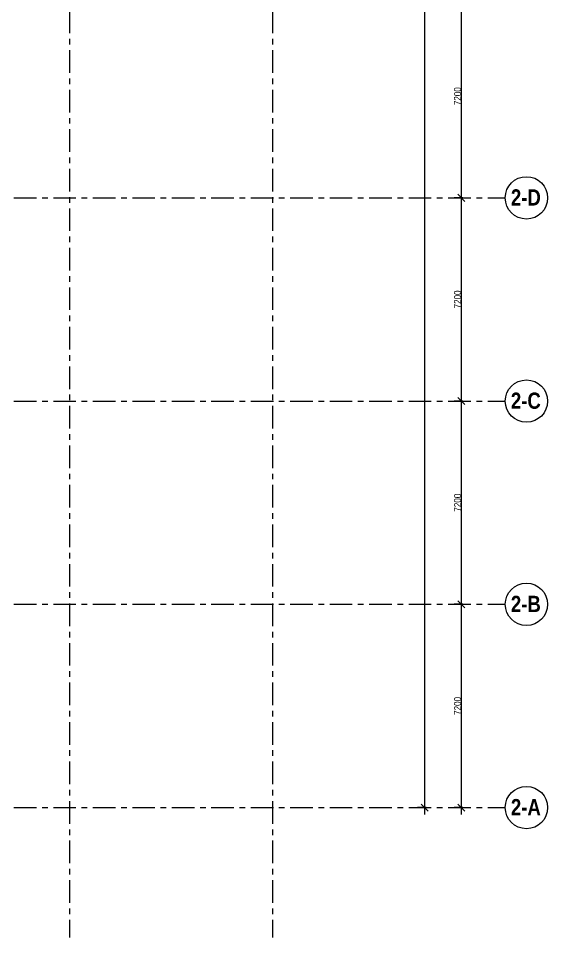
# Model space of a CAD drawing. Header units: millimetres. Extents: x 401980 to 1130603, y 21610 to 442280.
# Drawn here: x 940151 to 958917, y 100314 to 132878 of the extents above; entities that cross this region are included whole.
import ezdxf

# ---------------------------------------------------------------- set-up
doc = ezdxf.new("R2010")
doc.units = ezdxf.units.MM
doc.header["$LTSCALE"] = 100
doc.linetypes.add('IDA - Grid Line', pattern=[14, 8, -2, 2, -2])
for name, color, linetype, lineweight in [('A-_ANOT----_D', 8, 'Continuous', 9), ('S-_ANOTGRID_E', 8, 'Continuous', 9), ('S-_ANOTGRID_E-1', 8, 'IDA - Grid Line', 9)]:
    doc.layers.add(name, color=color, linetype=linetype, lineweight=lineweight)
doc.layers.add('E-P-Iso-DB', color=1, linetype='Continuous')
doc.styles.add('Arial Narrow', font='ARIALN.TTF', dxfattribs={"height": 250})
doc.styles.add('Arial Narrow_B', font='ARIALNB.TTF', dxfattribs={"height": 230})

# ---------------------------------------------------------------- blocks, each defined once
blk = doc.blocks.new('Archi 3')
at = {"color": 8, "linetype": 'ByBlock', "lineweight": -2}
for p, q in [((955728, 126646), (955978, 126396)), ((955978, 126396), (955728, 126646)), ((955728, 119446), (955978, 119196)), ((955978, 119196), (955728, 119446)), ((955728, 112246), (955978, 111996)), ((955978, 111996), (955728, 112246)), ((954428, 105046), (954678, 104796)), ((955728, 105046), (955978, 104796))]:
    blk.add_line(p, q, dxfattribs=at)
at = {"layer": 'A-_ANOT----_D', "color": 8}
for p, q in [((954553, 184371), (954553, 104671)), ((955853, 133971), (955853, 126271)), ((955853, 126771), (955853, 119071)), ((955905, 126521), (955603, 126521)), ((955905, 126521), (955603, 126521)), ((955853, 119571), (955853, 111871)), ((955905, 119321), (955603, 119321)), ((955905, 119321), (955603, 119321)), ((955853, 112371), (955853, 104671)), ((955905, 112121), (955603, 112121)), ((955905, 112121), (955603, 112121)), ((954605, 104921), (954303, 104921)), ((955905, 104921), (955603, 104921))]:
    blk.add_line(p, q, dxfattribs=at)
at = {"layer": 'S-_ANOTGRID_E', "color": 8}
for centre in [(958167, 126521), (958167, 119321), (958167, 112121), (958167, 104921)]:
    blk.add_circle(centre, 750, dxfattribs=at)
at = {"layer": 'S-_ANOTGRID_E-1', "color": 8}
for p, q in [((941964, 203149), (941964, 100314)), ((949164, 203149), (949164, 100314)), ((910592, 126521), (957417, 126521)), ((910592, 119321), (957417, 119321)), ((910592, 112121), (957417, 112121)), ((910592, 104921), (957417, 104921))]:
    blk.add_line(p, q, dxfattribs=at)
at = {"layer": 'A-_ANOT----_D', "color": 8, "style": 'Arial Narrow'}
for p in [(955848, 129803), (955848, 122603), (955848, 115403), (955848, 108203)]:
    blk.add_text('7200', height=250, rotation=90, dxfattribs=at).set_placement(p)
at = {"layer": 'S-_ANOTGRID_E', "color": 8, "style": 'Arial Narrow_B'}
for s, p in [('2-D', (957614, 126248)), ('2-C', (957614, 119048)), ('2-B', (957614, 111848)), ('2-A', (957614, 104648))]:
    blk.add_text(s, height=575, dxfattribs=at).set_placement(p)

msp = doc.modelspace()

# ---------------------------------------------------------------- block references
at = {"layer": 'E-P-Iso-DB', "color": 8}
msp.add_blockref('Archi 3', (0, 0), dxfattribs=at)

doc.saveas('drawing.dxf')
